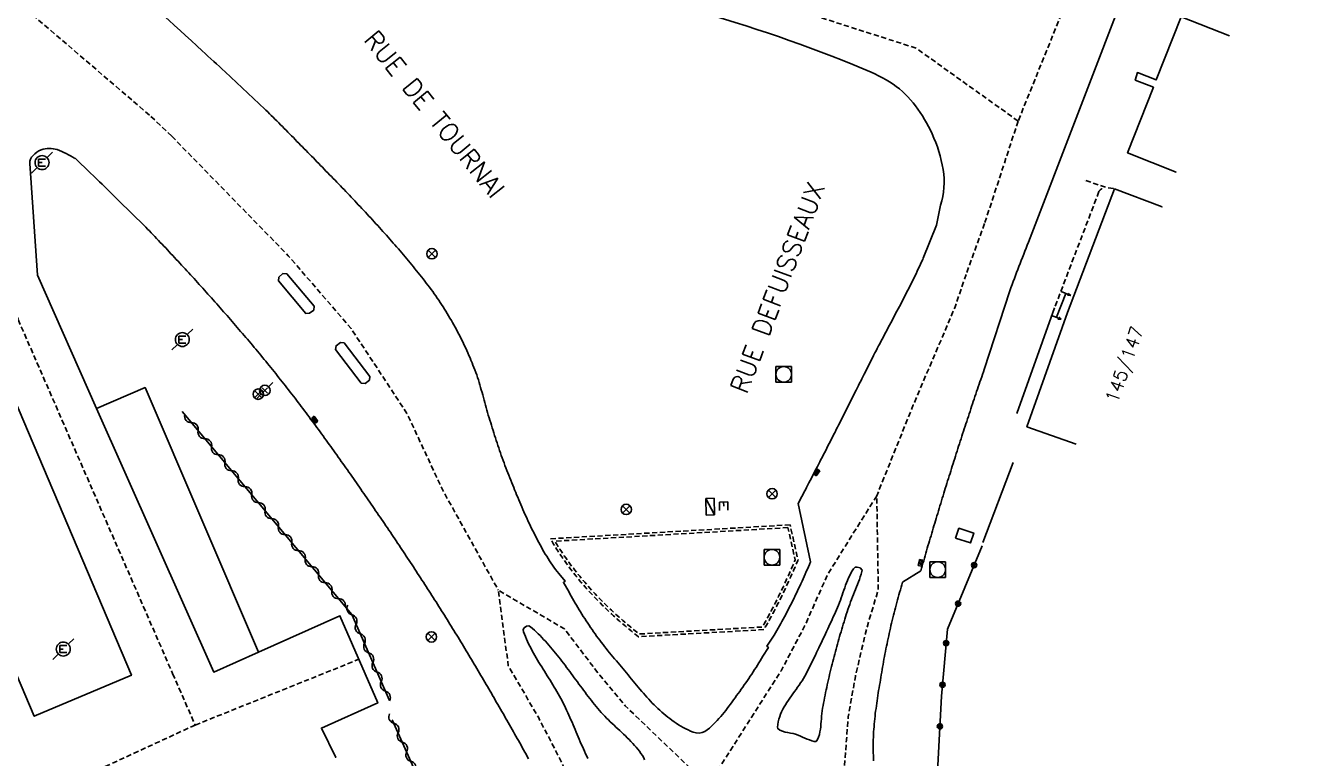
# Model space of a CAD drawing. Header units: millimetres. Extents: x 110000 to 111000, y 128000 to 129001.
# Drawn here: x 110256.8 to 110379.9, y 128233.5 to 128303.8 of the extents above; entities that cross this region are included whole.
import ezdxf
from ezdxf.enums import TextEntityAlignment as Align

# ---------------------------------------------------------------- set-up
doc = ezdxf.new("R2010")
doc.units = ezdxf.units.MM
doc.linetypes.add('DASHED', pattern=[0.75, 0.5, -0.25])
doc.layers.get('0').update_dxf_attribs({"linetype": 'CONTINUOUS'})
for name, color, linetype in [('W0001', 6, 'DASHED'), ('W0008', 7, 'CONTINUOUS'), ('W0017', 7, 'CONTINUOUS'), ('W0100', 7, 'CONTINUOUS'), ('W0105', 7, 'CONTINUOUS'), ('W0112', 1, 'DASHED'), ('W0310', 3, 'CONTINUOUS'), ('W0322', 7, 'CONTINUOUS'), ('W0400', 7, 'CONTINUOUS'), ('W0420', 7, 'CONTINUOUS'), ('W0430', 7, 'CONTINUOUS'), ('W0454', 7, 'CONTINUOUS'), ('W0469', 7, 'CONTINUOUS'), ('W0471', 7, 'CONTINUOUS'), ('W0989', 7, 'CONTINUOUS'), ('W0991', 7, 'CONTINUOUS'), ('W1102', 7, 'CONTINUOUS'), ('W1471', 7, 'CONTINUOUS')]:
    doc.layers.add(name, color=color, linetype=linetype)
doc.styles.get("Standard").update_dxf_attribs({"font": 'romans.shx', "width": 0.85})

# ---------------------------------------------------------------- blocks, each defined once
blk = doc.blocks.new('T471')
for p, q in [((-0.333334, 0.333334), (-0.333334, -0.333334)), ((-0.333334, 0.333334), (0.333334, 0.333334)), ((-0.333334, 0), (0, 0)), ((0.500001, 0.500001), (1.000002, 1.000002)), ((-0.500001, -0.500001), (-1.000002, -1.000002)), ((-0.333334, -0.333334), (0.333334, -0.333334))]:
    blk.add_line(p, q)
blk.add_ellipse((0, 0), major_axis=(0.471405, 0.471405), ratio=1, start_param=5.4977871438, end_param=11.780972451)
blk = doc.blocks.new('t105o')
for p, q in [((-0.5, 0), (0.5, 0)), ((0.5, 0), (0.2, 0.1)), ((0.5, 0), (0.2, -0.1))]:
    blk.add_line(p, q)
blk = doc.blocks.new('t322o')
at = {"color": 0, "linetype": 'Continuous'}
for radius in [0.25, 0.15]:
    blk.add_circle((0, 0), radius, dxfattribs=at)
blk = doc.blocks.new('t310o')
at = {"color": 0, "linetype": 'Continuous'}
for centre, start, end in [((-0.5, 0.38), 216.8699, 323.1304), ((0.5, -0.37), 36.8699, 143.1303)]:
    blk.add_arc(centre, 0.625, start, end, dxfattribs=at)
blk = doc.blocks.new('T400')
for p, q in [((-0.15, 0.3), (0.15, 0.3)), ((-0.15, -0.25), (-0.15, 0.3)), ((-0.15, 0.15), (0.15, 0.15)), ((-0.15, 0), (0.15, 0)), ((0.15, 0.3), (0.15, -0.25)), ((-0.15, -0.15), (0.15, -0.15)), ((-0.15, -0.25), (-0.15, -0.3)), ((-0.15, -0.3), (0.15, -0.3)), ((0.15, -0.3), (0.15, -0.25))]:
    blk.add_line(p, q)
blk = doc.blocks.new('T454')
for p, q in [((-0.25, 0.25), (0.25, -0.25)), ((-0.25, -0.25), (0.25, 0.25)), ((0.75, 0.75), (0.375, 0.375)), ((-0.375, -0.375), (-0.75, -0.75))]:
    blk.add_line(p, q)
blk.add_ellipse((0, 0), major_axis=(0.354, 0.354), ratio=1, start_param=5.497787143782138, end_param=11.78097245096172)
blk = doc.blocks.new('T420')
for p, q in [((0.75, 0.75), (-0.75, 0.75)), ((-0.75, 0.75), (-0.75, -0.75)), ((0.75, 0.75), (0.75, -0.75)), ((0.75, -0.75), (-0.75, -0.75))]:
    blk.add_line(p, q)
blk.add_ellipse((0, 0), major_axis=(-0.53, 0.53), ratio=1, start_param=3.926991, end_param=10.210176)
blk = doc.blocks.new('T430')
at = {"flags": 128}
for points in [[(-0.4, 2.1), (0.4, 2.1)], [(-0.4, 2.1), (-0.4, 1.3)], [(-0.4, 1.7), (0, 1.7)], [(-0.4, 1.3), (0.4, 1.3)], [(0.8, 0.8), (-0.8, 0.8)], [(-0.8, 0.8), (-0.8, 0)], [(0.8, 0.8), (-0.8, 0)], [(-0.8, 0), (0.8, 0)], [(0.8, 0), (0.8, 0.8)]]:
    blk.add_lwpolyline(points, dxfattribs=at)
blk = doc.blocks.new('T1471')
at = {"color": 0, "linetype": 'Continuous', "flags": 128}
blk.add_lwpolyline([(-0.75, -0.5), (-0.75, 0.5), (0.75, 0.5), (0.75, -0.5), (-0.75, -0.5)], dxfattribs=at)
blk = doc.blocks.new('T469')
at = {"color": 0, "linetype": 'Continuous', "flags": 128}
for points in [[(-0.35, 0.35), (0.35, -0.35)], [(-0.35, -0.35), (0.35, 0.35)]]:
    blk.add_lwpolyline(points, dxfattribs=at)
at = {"color": 0, "linetype": 'Continuous'}
blk.add_circle((0, 0), 0.5, dxfattribs=at)

msp = doc.modelspace()

# ---------------------------------------------------------------- linework, layer by layer
at = {"layer": 'W0001'}
for points in [[(110834.35, 129000), (110785.05, 128957.88), (110690.16, 128871.78), (110665.38, 128848.58), (110651.86, 128833.38), (110609.66, 128786.05), (110552.91, 128721.94), (110507.11, 128670.31), (110497.46, 128658.15), (110493.17, 128651.49), (110487.84, 128642.09), (110481.84, 128629.64), (110471.09, 128600.61), (110463.32, 128580.48), (110444.95, 128532.97), (110396.87, 128408.2), (110375, 128351.45), (110352, 128294.6), (110342.21, 128301.6), (110244.01, 128332.98), (110184.61, 128349.14), (110140.86, 128364.87), (110073.74, 128386.33), (110000, 128409.46)], [(110184.61, 128349.14), (110225.68, 128329.46), (110231.87, 128325.21), (110248.41, 128312.58), (110268.86, 128295.05), (110270.85, 128293.15)], [(110251.25, 128310.14), (110255.35, 128277.45), (110256.13, 128275.56), (110270.94, 128241.61), (110273.1, 128236.68), (110288.8, 128242.98)], [(110352, 128294.6), (110348.79, 128284.78), (110347.02, 128279.9)], [(110273.1, 128236.68), (110257.57, 128229.51), (110252, 128226.87)]]:
    msp.add_lwpolyline(points, dxfattribs=at)
at = {"layer": 'W0001', "flags": 128}
for points in [[(110270.85, 128293.15), (110282.03, 128281.69), (110288.05, 128274.7), (110293.4, 128266.57), (110296.87, 128259.13), (110302.16, 128249.61)], [(110347.02, 128279.9), (110345.93, 128276.7), (110341.95, 128267.38), (110338.45, 128258.67)], [(110323.19, 128232.32), (110329.28, 128241.89), (110331.5, 128246.09), (110333.72, 128251.09), (110338.45, 128258.67), (110338.59, 128249.66), (110337.47, 128245.93), (110336.4, 128241.36), (110335.72, 128237.47), (110335, 128228.39)], [(110313.83, 128221.67), (110307.9, 128233.76), (110306, 128237.42), (110303.12, 128242.37), (110302.16, 128249.61), (110308.51, 128245.89), (110311.89, 128241.45), (110314.32, 128238.53), (110321.32, 128231.82)]]:
    msp.add_lwpolyline(points, dxfattribs=at)
at = {"layer": 'W0008'}
for points in [[(110475.06, 128583.87), (110473.23, 128584.3, 0.1241), (110470.65, 128584.38, 0.0876), (110469.33, 128583.71, 0.1455), (110468.47, 128582.75), (110464.85, 128573.22), (110456.87, 128552.64), (110445.05, 128522.05), (110419.03, 128454.56), (110401.87, 128409.93), (110391.99, 128384.4), (110381.81, 128358.05), (110376.97, 128345.38), (110352.99, 128282.98, 0.005074), (110351.2, 128278.33, 0.005074)], [(110275.96, 128299.31, 0.002988), (110273.78, 128301.34, 0.0214), (110256.18, 128316.32, 0.0202), (110246.43, 128323.36), (110240.01, 128327.57, -0.2762), (110239.55, 128328.82, -0.2245), (110240.23, 128329.91, -0.2009), (110242.27, 128329.88), (110265.62, 128322.41), (110265.62, 128322.41)], [(110265.62, 128322.41), (110304.04, 128310.19, 0.0056), (110320.7, 128305.3, -0.0293), (110337.16, 128299.61, -0.0504), (110340.02, 128298.14, -0.0785), (110342.17, 128296.05, -0.0565), (110343.75, 128293.37, -0.0695), (110344.81, 128289.95, -0.1182), (110344.57, 128286.53)], [(110265.74, 128286.99, 0.003037), (110263.94, 128288.76, 0.003359), (110261.59, 128291.04)]]:
    msp.add_lwpolyline(points, format="xyb", dxfattribs=at)
at = {"layer": 'W0008', "flags": 128}
for points in [[(110275.96, 128299.31), (110279.78, 128295.75), (110279.87, 128295.66), (110280.05, 128295.49), (110280.22, 128295.31), (110280.4, 128295.14), (110280.58, 128294.96), (110280.75, 128294.78), (110280.93, 128294.61), (110281.11, 128294.43), (110281.28, 128294.25), (110281.46, 128294.08), (110281.63, 128293.9), (110281.81, 128293.72), (110281.98, 128293.54), (110282.16, 128293.36), (110282.33, 128293.19), (110282.51, 128293.01), (110282.68, 128292.83), (110282.86, 128292.65), (110283.03, 128292.48), (110283.21, 128292.3), (110283.38, 128292.12), (110283.55, 128291.94), (110283.73, 128291.77), (110283.9, 128291.59), (110284.08, 128291.41), (110284.25, 128291.23), (110284.43, 128291.06), (110284.6, 128290.88), (110284.77, 128290.7), (110284.95, 128290.52), (110285.12, 128290.35), (110285.3, 128290.17), (110285.47, 128289.99), (110285.64, 128289.81), (110285.82, 128289.63), (110285.99, 128289.46), (110286.16, 128289.28), (110286.34, 128289.1), (110286.51, 128288.92), (110286.68, 128288.74), (110286.86, 128288.56), (110287.03, 128288.38), (110287.2, 128288.21), (110287.37, 128288.03), (110287.54, 128287.85), (110287.72, 128287.67), (110287.89, 128287.49), (110288.06, 128287.31), (110288.23, 128287.13), (110288.4, 128286.95), (110288.57, 128286.77), (110288.74, 128286.58), (110288.91, 128286.4), (110289.08, 128286.22), (110289.25, 128286.04), (110289.42, 128285.86), (110289.59, 128285.68), (110289.76, 128285.49), (110289.93, 128285.31), (110290.1, 128285.13), (110290.26, 128284.94), (110290.43, 128284.76), (110290.6, 128284.58), (110290.77, 128284.39), (110290.93, 128284.21), (110291.1, 128284.02), (110291.26, 128283.84), (110291.43, 128283.65), (110291.59, 128283.46), (110291.76, 128283.28), (110291.92, 128283.09), (110292.09, 128282.9), (110292.25, 128282.72), (110292.41, 128282.53), (110292.58, 128282.34), (110292.74, 128282.15), (110292.9, 128281.96), (110293.06, 128281.77), (110293.22, 128281.58), (110293.38, 128281.39), (110293.54, 128281.2), (110293.7, 128281.01), (110293.86, 128280.82), (110294.02, 128280.63), (110294.17, 128280.43), (110294.33, 128280.24), (110294.49, 128280.04), (110294.64, 128279.85), (110294.8, 128279.66), (110294.95, 128279.46), (110295.11, 128279.26), (110295.26, 128279.06), (110295.42, 128278.86), (110295.57, 128278.66), (110295.72, 128278.45), (110295.87, 128278.25), (110296.02, 128278.04), (110296.16, 128277.83), (110296.3, 128277.63), (110296.45, 128277.42), (110296.59, 128277.21), (110296.73, 128277), (110296.86, 128276.78), (110297, 128276.57), (110297.13, 128276.36), (110297.27, 128276.14), (110297.4, 128275.92), (110297.53, 128275.71), (110297.66, 128275.49), (110297.78, 128275.27), (110297.91, 128275.05), (110298.03, 128274.83), (110298.15, 128274.61), (110298.26, 128274.39), (110298.38, 128274.16), (110298.49, 128273.94), (110298.61, 128273.72), (110298.72, 128273.49), (110298.83, 128273.27), (110298.93, 128273.04), (110299.04, 128272.81), (110299.14, 128272.59), (110299.25, 128272.36), (110299.35, 128272.13), (110299.45, 128271.9), (110299.54, 128271.67), (110299.64, 128271.43), (110299.73, 128271.2), (110299.82, 128270.97), (110299.92, 128270.73), (110300, 128270.5), (110300.09, 128270.26), (110300.17, 128270.02), (110300.25, 128269.78), (110300.32, 128269.54), (110300.39, 128269.3), (110300.46, 128269.06), (110300.53, 128268.82), (110300.6, 128268.58), (110300.67, 128268.33), (110300.73, 128268.09), (110300.8, 128267.85), (110300.86, 128267.6), (110300.93, 128267.36), (110301, 128267.12), (110301.06, 128266.88), (110301.13, 128266.64), (110301.2, 128266.39), (110301.28, 128266.15), (110301.35, 128265.91), (110301.43, 128265.67), (110301.51, 128265.43), (110301.58, 128265.19), (110301.66, 128264.94), (110301.74, 128264.7), (110301.81, 128264.46), (110301.89, 128264.22), (110301.97, 128263.98), (110302.05, 128263.73), (110302.13, 128263.49), (110302.21, 128263.25), (110302.29, 128263.01), (110302.37, 128262.77), (110302.45, 128262.53), (110302.54, 128262.29), (110302.62, 128262.05), (110302.71, 128261.81), (110302.8, 128261.57), (110302.89, 128261.34), (110302.98, 128261.1), (110303.07, 128260.86), (110303.17, 128260.63), (110303.26, 128260.39), (110303.35, 128260.16), (110303.45, 128259.92), (110303.54, 128259.69), (110303.64, 128259.46), (110303.73, 128259.22), (110303.83, 128258.99), (110303.92, 128258.75), (110304.02, 128258.52), (110304.12, 128258.29), (110304.22, 128258.06), (110304.32, 128257.82), (110304.42, 128257.59), (110304.52, 128257.36), (110304.62, 128257.13), (110304.72, 128256.9), (110304.83, 128256.67), (110304.93, 128256.44), (110305.04, 128256.21), (110305.14, 128255.98), (110305.25, 128255.75), (110305.36, 128255.53), (110305.47, 128255.3), (110305.59, 128255.07), (110305.7, 128254.85), (110305.81, 128254.62), (110305.93, 128254.4), (110306.05, 128254.17), (110306.17, 128253.95), (110306.29, 128253.73), (110306.41, 128253.51), (110306.54, 128253.29), (110306.67, 128253.07), (110306.8, 128252.86), (110306.93, 128252.64), (110307.07, 128252.43), (110307.21, 128252.22), (110307.36, 128252.02), (110307.5, 128251.81), (110307.65, 128251.61), (110307.8, 128251.4), (110307.96, 128251.2), (110308.56, 128250.46), (110308.41, 128250.35), (110308.91, 128249.49), (110309.03, 128249.27), (110309.15, 128249.04), (110309.27, 128248.82), (110309.4, 128248.6), (110309.52, 128248.38), (110309.65, 128248.17), (110309.78, 128247.95), (110309.91, 128247.73), (110310.04, 128247.52), (110310.18, 128247.3), (110310.31, 128247.09), (110310.45, 128246.88), (110310.59, 128246.67), (110310.73, 128246.46), (110310.87, 128246.25), (110311.01, 128246.04), (110311.15, 128245.83), (110311.3, 128245.62), (110311.44, 128245.42), (110311.59, 128245.21), (110311.74, 128245.01), (110311.89, 128244.81), (110312.04, 128244.61), (110312.2, 128244.41), (110312.35, 128244.21), (110312.51, 128244.01), (110312.67, 128243.81), (110312.83, 128243.61), (110312.99, 128243.42), (110313.15, 128243.22), (110313.31, 128243.03), (110313.48, 128242.84), (110313.64, 128242.65), (110313.81, 128242.45), (110313.97, 128242.26), (110314.13, 128242.06), (110314.29, 128241.87), (110314.45, 128241.67), (110314.61, 128241.48), (110314.77, 128241.28), (110314.93, 128241.08), (110315.1, 128240.89), (110315.26, 128240.69), (110315.42, 128240.5), (110315.58, 128240.3), (110315.74, 128240.11), (110315.91, 128239.91), (110316.07, 128239.72), (110316.24, 128239.53), (110316.41, 128239.35), (110316.58, 128239.16), (110316.75, 128238.98), (110316.92, 128238.79), (110317.1, 128238.61), (110317.28, 128238.44), (110317.46, 128238.26), (110317.64, 128238.09), (110317.83, 128237.92), (110318.02, 128237.76), (110318.21, 128237.6), (110318.41, 128237.44), (110318.61, 128237.29), (110318.81, 128237.14), (110319.02, 128236.99), (110319.23, 128236.85), (110319.45, 128236.71), (110319.67, 128236.58), (110319.9, 128236.45), (110320.13, 128236.33), (110320.36, 128236.22), (110320.6, 128236.1), (110320.84, 128236), (110321.13, 128235.92), (110321.42, 128235.91), (110321.71, 128235.97), (110321.96, 128236.07), (110322.19, 128236.21), (110322.4, 128236.38), (110322.6, 128236.57), (110322.79, 128236.76), (110322.97, 128236.93), (110323.15, 128237.12), (110323.32, 128237.3), (110323.49, 128237.49), (110323.65, 128237.69), (110323.81, 128237.88), (110323.97, 128238.08), (110324.12, 128238.28), (110324.27, 128238.48), (110324.42, 128238.68), (110324.57, 128238.89), (110324.72, 128239.09), (110324.87, 128239.3), (110325.01, 128239.5), (110325.16, 128239.71), (110325.31, 128239.91), (110325.46, 128240.12), (110325.6, 128240.32), (110325.75, 128240.53), (110325.89, 128240.74), (110326.04, 128240.95), (110326.18, 128241.15), (110326.32, 128241.36), (110326.46, 128241.57), (110326.6, 128241.79), (110326.74, 128242), (110326.88, 128242.21), (110327.01, 128242.42), (110327.15, 128242.64), (110327.28, 128242.85), (110327.41, 128243.07), (110327.54, 128243.28), (110328.06, 128244.12), (110327.92, 128244.23), (110328.48, 128245.1), (110328.61, 128245.31), (110328.73, 128245.53), (110328.86, 128245.74), (110328.99, 128245.96), (110329.11, 128246.18), (110329.24, 128246.4), (110329.36, 128246.61), (110329.48, 128246.83), (110329.6, 128247.06), (110329.72, 128247.28), (110329.83, 128247.5), (110329.95, 128247.72), (110330.06, 128247.95), (110330.18, 128248.18), (110330.29, 128248.4), (110330.4, 128248.63), (110330.52, 128248.86), (110330.63, 128249.09), (110330.74, 128249.31), (110330.85, 128249.54), (110330.96, 128249.77), (110331.07, 128250), (110331.17, 128250.23), (110331.28, 128250.46), (110331.38, 128250.69), (110331.49, 128250.93), (110331.59, 128251.16), (110331.69, 128251.39), (110331.8, 128251.62), (110331.9, 128251.86), (110332, 128252.09), (110332.1, 128252.32), (110330.92, 128257.93), (110331.04, 128258.15), (110331.15, 128258.37), (110331.27, 128258.59), (110331.38, 128258.81), (110331.5, 128259.03), (110331.61, 128259.25), (110331.72, 128259.47), (110331.84, 128259.7), (110331.95, 128259.92), (110332.07, 128260.14), (110332.18, 128260.36), (110332.3, 128260.58), (110332.41, 128260.8), (110332.52, 128261.02), (110332.64, 128261.24), (110332.75, 128261.46), (110332.87, 128261.68), (110332.98, 128261.91), (110333.09, 128262.13), (110333.21, 128262.35), (110333.32, 128262.57), (110333.43, 128262.79), (110333.55, 128263.01), (110333.66, 128263.23), (110333.77, 128263.46), (110333.89, 128263.68), (110334, 128263.9), (110334.11, 128264.12), (110334.23, 128264.34), (110334.34, 128264.56), (110334.45, 128264.78), (110334.56, 128265.01), (110334.68, 128265.23), (110334.79, 128265.45), (110334.9, 128265.67), (110335.01, 128265.89), (110335.13, 128266.12), (110335.24, 128266.34), (110335.35, 128266.56), (110335.46, 128266.78), (110335.57, 128267), (110335.69, 128267.23), (110335.8, 128267.45), (110335.91, 128267.67), (110336.02, 128267.89), (110336.13, 128268.11), (110336.24, 128268.34), (110336.36, 128268.56), (110336.47, 128268.78), (110336.58, 128269), (110336.69, 128269.23), (110336.8, 128269.45), (110336.91, 128269.67), (110337.02, 128269.89), (110337.13, 128270.12), (110337.25, 128270.34), (110337.36, 128270.56), (110337.47, 128270.79), (110337.58, 128271.01), (110337.69, 128271.23), (110337.8, 128271.46), (110337.92, 128271.68), (110338.03, 128271.91), (110338.15, 128272.13), (110338.26, 128272.36), (110338.38, 128272.58), (110338.49, 128272.8), (110338.61, 128273.03), (110338.73, 128273.25), (110338.84, 128273.47), (110338.96, 128273.7), (110339.08, 128273.92), (110339.2, 128274.14), (110339.32, 128274.37), (110339.44, 128274.59), (110339.55, 128274.81), (110339.67, 128275.03), (110339.79, 128275.26), (110339.91, 128275.48), (110340.03, 128275.7), (110340.15, 128275.92), (110340.26, 128276.15), (110340.38, 128276.37), (110340.5, 128276.59), (110340.62, 128276.82), (110340.74, 128277.04), (110340.85, 128277.26), (110340.97, 128277.49), (110341.08, 128277.71), (110341.2, 128277.93), (110341.31, 128278.16), (110341.43, 128278.38), (110341.54, 128278.61), (110341.66, 128278.83), (110341.77, 128279.06), (110341.88, 128279.28), (110341.99, 128279.51), (110342.1, 128279.74), (110342.21, 128279.96), (110342.32, 128280.19), (110342.43, 128280.42), (110342.53, 128280.65), (110342.64, 128280.88), (110342.74, 128281.11), (110342.85, 128281.34), (110342.9, 128281.46), (110344.16, 128284.62), (110344.57, 128286.53)], [(110305.06, 128233.44), (110304.94, 128233.65), (110304.82, 128233.87), (110304.7, 128234.09), (110304.58, 128234.31), (110304.46, 128234.52), (110304.34, 128234.74), (110304.22, 128234.96), (110304.1, 128235.18), (110303.97, 128235.39), (110303.85, 128235.61), (110303.73, 128235.83), (110303.61, 128236.04), (110303.48, 128236.26), (110303.36, 128236.48), (110303.24, 128236.69), (110303.11, 128236.91), (110302.99, 128237.13), (110302.86, 128237.34), (110302.74, 128237.56), (110302.62, 128237.77), (110302.49, 128237.99), (110302.37, 128238.21), (110302.24, 128238.42), (110302.12, 128238.64), (110301.99, 128238.85), (110301.87, 128239.07), (110301.75, 128239.28), (110301.62, 128239.5), (110301.5, 128239.72), (110301.37, 128239.93), (110301.25, 128240.15), (110301.12, 128240.36), (110301, 128240.58), (110300.87, 128240.8), (110300.74, 128241.01), (110300.62, 128241.23), (110300.49, 128241.44), (110300.36, 128241.66), (110300.24, 128241.88), (110300.11, 128242.09), (110299.98, 128242.31), (110299.86, 128242.52), (110299.73, 128242.74), (110299.6, 128242.95), (110299.47, 128243.16), (110299.34, 128243.38), (110299.21, 128243.59), (110299.09, 128243.81), (110298.96, 128244.02), (110298.83, 128244.23), (110298.7, 128244.45), (110298.57, 128244.66), (110298.44, 128244.87), (110298.31, 128245.09), (110298.18, 128245.3), (110298.04, 128245.51), (110297.91, 128245.73), (110297.78, 128245.94), (110297.65, 128246.15), (110297.52, 128246.36), (110297.39, 128246.58), (110297.26, 128246.79), (110297.12, 128247), (110296.99, 128247.21), (110296.86, 128247.42), (110296.72, 128247.64), (110296.59, 128247.85), (110296.46, 128248.06), (110296.32, 128248.27), (110296.19, 128248.48), (110296.06, 128248.69), (110295.92, 128248.9), (110295.79, 128249.11), (110295.65, 128249.32), (110295.52, 128249.53), (110295.38, 128249.74), (110295.25, 128249.95), (110295.11, 128250.16), (110294.98, 128250.37), (110294.84, 128250.58), (110294.71, 128250.79), (110294.57, 128251), (110294.43, 128251.21), (110294.3, 128251.42), (110294.16, 128251.63), (110294.02, 128251.84), (110293.89, 128252.05), (110293.75, 128252.26), (110293.61, 128252.47), (110293.47, 128252.67), (110293.34, 128252.88), (110293.2, 128253.09), (110293.06, 128253.3), (110292.92, 128253.51), (110292.78, 128253.72), (110292.65, 128253.92), (110292.51, 128254.13), (110292.37, 128254.34), (110292.23, 128254.55), (110292.09, 128254.75), (110291.95, 128254.96), (110291.81, 128255.17), (110291.67, 128255.38), (110291.53, 128255.58), (110291.39, 128255.79), (110291.25, 128256), (110291.11, 128256.2), (110290.97, 128256.41), (110290.83, 128256.62), (110290.69, 128256.82), (110290.54, 128257.03), (110290.4, 128257.23), (110290.26, 128257.44), (110290.12, 128257.65), (110289.98, 128257.85), (110289.84, 128258.06), (110289.69, 128258.27), (110289.55, 128258.47), (110289.41, 128258.68), (110289.27, 128258.88), (110289.12, 128259.09), (110288.98, 128259.3), (110288.84, 128259.5), (110288.7, 128259.71), (110288.55, 128259.91), (110288.41, 128260.12), (110288.27, 128260.32), (110288.12, 128260.53), (110287.98, 128260.73), (110287.83, 128260.94), (110287.69, 128261.14), (110287.55, 128261.35), (110287.4, 128261.55), (110287.26, 128261.76), (110287.11, 128261.96), (110286.97, 128262.17), (110286.82, 128262.37), (110286.68, 128262.58), (110286.53, 128262.78), (110286.39, 128262.98), (110286.24, 128263.19), (110286.09, 128263.39), (110285.95, 128263.59), (110285.8, 128263.8), (110285.65, 128264), (110285.51, 128264.2), (110285.36, 128264.4), (110285.21, 128264.61), (110285.07, 128264.81), (110284.92, 128265.01), (110284.77, 128265.21), (110284.62, 128265.42), (110284.47, 128265.62), (110284.32, 128265.82), (110284.17, 128266.02), (110284.03, 128266.22), (110283.88, 128266.42), (110283.73, 128266.62), (110283.58, 128266.82), (110283.42, 128267.02), (110283.27, 128267.22), (110283.12, 128267.42), (110282.97, 128267.62), (110282.82, 128267.82), (110282.67, 128268.02), (110282.51, 128268.22), (110282.36, 128268.42), (110282.21, 128268.61), (110282.06, 128268.81), (110281.9, 128269.01), (110281.75, 128269.21), (110281.59, 128269.4), (110281.44, 128269.6), (110281.28, 128269.8), (110281.13, 128269.99), (110280.97, 128270.19), (110280.82, 128270.39), (110280.66, 128270.58), (110280.5, 128270.78), (110280.34, 128270.97), (110280.19, 128271.17), (110280.03, 128271.36), (110279.87, 128271.56), (110279.71, 128271.75), (110279.55, 128271.94), (110279.39, 128272.14), (110279.23, 128272.33), (110279.07, 128272.52), (110278.91, 128272.71), (110278.75, 128272.9), (110278.59, 128273.1), (110278.43, 128273.29), (110278.26, 128273.48), (110278.1, 128273.67), (110277.94, 128273.86), (110277.78, 128274.05), (110277.62, 128274.24), (110277.45, 128274.43), (110277.29, 128274.62), (110277.13, 128274.81), (110276.96, 128275), (110276.8, 128275.19), (110276.64, 128275.38), (110276.47, 128275.57), (110276.31, 128275.76), (110276.15, 128275.95), (110275.98, 128276.14), (110275.82, 128276.32), (110275.65, 128276.51), (110275.49, 128276.7), (110275.32, 128276.89), (110275.16, 128277.08), (110274.99, 128277.26), (110274.82, 128277.45), (110274.66, 128277.64), (110274.49, 128277.82), (110274.32, 128278.01), (110274.16, 128278.2), (110273.99, 128278.38), (110273.82, 128278.57), (110273.66, 128278.75), (110273.49, 128278.94), (110273.32, 128279.13), (110273.15, 128279.31), (110272.99, 128279.5), (110272.82, 128279.68), (110272.65, 128279.87), (110272.48, 128280.05), (110272.31, 128280.23), (110272.14, 128280.42), (110271.97, 128280.6), (110271.8, 128280.79), (110271.63, 128280.97), (110271.46, 128281.15), (110271.29, 128281.34), (110271.12, 128281.52), (110270.95, 128281.7), (110270.78, 128281.88), (110270.61, 128282.07), (110270.44, 128282.25), (110270.27, 128282.43), (110270.09, 128282.61), (110269.92, 128282.79), (110269.75, 128282.97), (110269.58, 128283.16), (110269.4, 128283.34), (110269.23, 128283.52), (110269.06, 128283.7), (110268.89, 128283.88), (110268.71, 128284.06), (110268.54, 128284.24), (110268.37, 128284.42), (110268.28, 128284.51), (110265.74, 128286.99)], [(110281.13, 128279.64), (110281.51, 128279.97), (110281.89, 128279.94), (110284.5, 128276.85), (110284.47, 128276.48), (110284.07, 128276.17), (110283.7, 128276.16), (110281.08, 128279.29), (110281.13, 128279.64)], [(110351.2, 128278.33), (110348.75, 128270.78), (110348.67, 128270.54), (110348.59, 128270.31), (110348.51, 128270.07), (110348.42, 128269.83), (110348.34, 128269.6), (110348.26, 128269.36), (110348.18, 128269.12), (110348.1, 128268.89), (110348.02, 128268.65), (110347.94, 128268.41), (110347.86, 128268.18), (110347.78, 128267.94), (110347.7, 128267.7), (110347.62, 128267.47), (110347.54, 128267.23), (110347.47, 128266.99), (110347.39, 128266.75), (110347.31, 128266.52), (110347.23, 128266.28), (110347.15, 128266.04), (110347.07, 128265.8), (110347, 128265.57), (110346.92, 128265.33), (110346.84, 128265.09), (110346.76, 128264.85), (110346.68, 128264.62), (110346.61, 128264.38), (110346.53, 128264.14), (110346.45, 128263.9), (110346.38, 128263.66), (110346.3, 128263.43), (110346.22, 128263.19), (110346.15, 128262.95), (110346.07, 128262.71), (110346, 128262.47), (110345.92, 128262.24), (110345.84, 128262), (110345.77, 128261.76), (110345.69, 128261.52), (110345.62, 128261.28), (110345.54, 128261.04), (110345.47, 128260.81), (110345.39, 128260.57), (110345.32, 128260.33), (110345.24, 128260.09), (110345.17, 128259.85), (110345.1, 128259.61), (110345.02, 128259.37), (110344.95, 128259.13), (110344.87, 128258.9), (110344.8, 128258.66), (110344.73, 128258.42), (110344.65, 128258.18), (110344.58, 128257.94), (110344.51, 128257.7), (110344.44, 128257.46), (110344.36, 128257.22), (110344.29, 128256.98), (110344.22, 128256.74), (110344.15, 128256.5), (110344.07, 128256.26), (110344, 128256.03), (110343.93, 128255.79), (110343.86, 128255.55), (110343.79, 128255.31), (110343.72, 128255.07), (110343.65, 128254.83), (110343.58, 128254.59), (110343.51, 128254.35), (110343.44, 128254.11), (110343.36, 128253.87), (110343.29, 128253.63), (110343.22, 128253.39), (110343.15, 128253.15), (110343.09, 128252.91), (110343.02, 128252.67), (110342.95, 128252.43), (110342.88, 128252.19), (110342.81, 128251.95), (110342.74, 128251.71), (110342.67, 128251.47), (110340.92, 128250.37), (110340.85, 128250.13), (110340.78, 128249.89), (110340.71, 128249.64), (110340.64, 128249.4), (110340.57, 128249.16), (110340.5, 128248.91), (110340.43, 128248.67), (110340.37, 128248.42), (110340.3, 128248.18), (110340.24, 128247.93), (110340.17, 128247.69), (110340.11, 128247.44), (110340.05, 128247.2), (110339.99, 128246.95), (110339.93, 128246.71), (110339.87, 128246.46), (110339.81, 128246.21), (110339.75, 128245.97), (110339.7, 128245.72), (110339.64, 128245.47), (110339.59, 128245.22), (110339.54, 128244.98), (110339.48, 128244.73), (110339.43, 128244.48), (110339.38, 128244.23), (110339.33, 128243.98), (110339.28, 128243.74), (110339.23, 128243.49), (110339.18, 128243.24), (110339.14, 128242.99), (110339.09, 128242.74), (110339.05, 128242.49), (110339, 128242.24), (110338.96, 128241.99), (110338.92, 128241.74), (110338.88, 128241.49), (110338.84, 128241.24), (110338.8, 128241), (110338.76, 128240.75), (110338.71, 128240.5), (110338.67, 128240.25), (110338.63, 128240), (110338.59, 128239.76), (110338.56, 128239.51), (110338.52, 128239.26), (110338.48, 128239.01), (110338.44, 128238.76), (110338.41, 128238.51), (110338.38, 128238.26), (110338.34, 128238.02), (110338.31, 128237.77), (110338.28, 128237.52), (110338.26, 128237.27), (110338.23, 128237.02), (110338.21, 128236.77), (110338.19, 128236.52), (110338.17, 128236.27), (110338.15, 128236.02), (110338.13, 128235.77), (110338.12, 128235.52), (110338.11, 128235.26), (110338.11, 128235.01), (110338.1, 128234.76), (110338.1, 128234.51), (110338.1, 128234.26), (110338.11, 128234), (110338.12, 128233.75), (110338.13, 128233.5), (110338.14, 128233.25)], [(110286.55, 128272.69), (110286.61, 128273.05), (110287.02, 128273.36), (110287.37, 128273.33), (110289.86, 128270.11), (110289.8, 128269.76), (110289.39, 128269.44), (110289.02, 128269.47), (110286.55, 128272.69)], [(110336.87, 128251.74), (110336.56, 128251.83), (110336.39, 128251.83), (110336.23, 128251.67), (110336.1, 128251.46), (110335.97, 128251.24), (110335.85, 128251.01), (110335.75, 128250.79), (110335.65, 128250.55), (110335.55, 128250.32), (110335.46, 128250.09), (110335.38, 128249.85), (110335.3, 128249.61), (110335.21, 128249.37), (110335.13, 128249.13), (110335.05, 128248.89), (110334.97, 128248.66), (110334.88, 128248.42), (110334.79, 128248.19), (110334.69, 128247.96), (110334.58, 128247.73), (110334.48, 128247.5), (110334.38, 128247.27), (110334.27, 128247.04), (110334.17, 128246.81), (110334.07, 128246.58), (110333.96, 128246.35), (110333.86, 128246.12), (110333.75, 128245.89), (110333.64, 128245.66), (110333.54, 128245.44), (110333.43, 128245.21), (110333.32, 128244.98), (110333.22, 128244.75), (110333.11, 128244.53), (110333, 128244.3), (110332.89, 128244.07), (110332.78, 128243.84), (110332.67, 128243.62), (110332.56, 128243.39), (110332.45, 128243.17), (110332.34, 128242.94), (110332.23, 128242.71), (110332.12, 128242.49), (110332.01, 128242.26), (110331.9, 128242.04), (110331.78, 128241.81), (110331.67, 128241.59), (110331.55, 128241.36), (110331.43, 128241.14), (110331.29, 128240.93), (110331.15, 128240.72), (110331.01, 128240.51), (110330.86, 128240.3), (110330.71, 128240.09), (110330.56, 128239.88), (110330.41, 128239.68), (110330.26, 128239.47), (110330.11, 128239.26), (110329.97, 128239.05), (110329.83, 128238.84), (110329.69, 128238.63), (110329.56, 128238.41), (110329.44, 128238.19), (110329.33, 128237.96), (110329.23, 128237.72), (110329.14, 128237.49), (110329.06, 128237.24), (110329, 128236.99), (110328.95, 128236.73), (110328.92, 128236.46), (110328.95, 128236.34), (110329.17, 128236.18), (110329.41, 128236.08), (110329.66, 128236.01), (110329.91, 128235.96), (110330.17, 128235.91), (110330.42, 128235.86), (110330.67, 128235.79), (110330.9, 128235.71), (110331.12, 128235.62), (110331.33, 128235.53), (110331.55, 128235.43), (110331.77, 128235.33), (110331.99, 128235.25), (110332.21, 128235.17), (110332.45, 128235.11), (110332.63, 128235.11), (110332.78, 128235.29), (110332.87, 128235.53), (110332.95, 128235.78), (110333, 128236.02), (110333.05, 128236.27), (110333.08, 128236.52), (110333.1, 128236.78), (110333.12, 128237.03), (110333.14, 128237.28), (110333.16, 128237.53), (110333.18, 128237.79), (110333.21, 128238.04), (110333.25, 128238.29), (110333.3, 128238.54), (110333.35, 128238.79), (110333.39, 128239.04), (110333.44, 128239.29), (110333.49, 128239.54), (110333.54, 128239.79), (110333.6, 128240.04), (110333.65, 128240.29), (110333.7, 128240.54), (110333.76, 128240.79), (110333.81, 128241.04), (110333.87, 128241.29), (110333.93, 128241.54), (110333.98, 128241.78), (110334.04, 128242.03), (110334.11, 128242.28), (110334.17, 128242.52), (110334.23, 128242.76), (110334.29, 128243), (110334.35, 128243.24), (110334.42, 128243.48), (110334.48, 128243.72), (110334.55, 128243.96), (110334.61, 128244.2), (110334.68, 128244.44), (110334.75, 128244.68), (110334.81, 128244.92), (110334.88, 128245.16), (110334.95, 128245.39), (110335.02, 128245.63), (110335.09, 128245.87), (110335.16, 128246.11), (110335.24, 128246.35), (110335.31, 128246.58), (110335.38, 128246.82), (110335.46, 128247.06), (110335.53, 128247.29), (110335.61, 128247.53), (110335.69, 128247.77), (110335.76, 128248), (110335.85, 128248.25), (110335.94, 128248.49), (110336.03, 128248.73), (110336.12, 128248.97), (110336.22, 128249.21), (110336.31, 128249.45), (110336.41, 128249.69), (110336.51, 128249.93), (110336.6, 128250.17), (110336.7, 128250.41), (110336.79, 128250.65), (110336.87, 128250.89), (110336.95, 128251.14), (110337.03, 128251.39), (110337.05, 128251.52), (110336.87, 128251.74)], [(110316.18, 128233.35), (110316.11, 128233.53), (110315.98, 128233.75), (110315.84, 128233.95), (110315.69, 128234.16), (110315.53, 128234.35), (110315.38, 128234.55), (110315.21, 128234.73), (110315.05, 128234.92), (110314.88, 128235.1), (110314.7, 128235.28), (110314.53, 128235.45), (110314.35, 128235.63), (110314.17, 128235.8), (110313.99, 128235.97), (110313.81, 128236.14), (110313.63, 128236.31), (110313.44, 128236.48), (110313.26, 128236.65), (110313.08, 128236.82), (110312.9, 128236.99), (110312.72, 128237.17), (110312.55, 128237.34), (110312.38, 128237.52), (110312.21, 128237.7), (110312.04, 128237.89), (110311.88, 128238.07), (110311.72, 128238.26), (110311.56, 128238.45), (110311.4, 128238.64), (110311.24, 128238.84), (110311.09, 128239.03), (110310.94, 128239.23), (110310.78, 128239.42), (110310.63, 128239.62), (110310.48, 128239.82), (110310.34, 128240.02), (110310.19, 128240.21), (110310.04, 128240.41), (110309.89, 128240.61), (110309.74, 128240.81), (110309.6, 128241.01), (110309.45, 128241.21), (110309.3, 128241.41), (110309.16, 128241.61), (110309.01, 128241.81), (110308.86, 128242.01), (110308.71, 128242.21), (110308.56, 128242.41), (110308.41, 128242.61), (110308.26, 128242.8), (110308.11, 128243), (110307.96, 128243.2), (110307.81, 128243.39), (110307.65, 128243.58), (110307.49, 128243.77), (110307.33, 128243.96), (110307.17, 128244.15), (110307.01, 128244.34), (110306.84, 128244.53), (110306.68, 128244.71), (110306.51, 128244.89), (110306.34, 128245.07), (110306.16, 128245.25), (110305.99, 128245.42), (110305.81, 128245.6), (110305.62, 128245.77), (110305.44, 128245.93), (110305.25, 128246.1), (110305.1, 128246.19), (110304.88, 128246.16), (110304.65, 128245.99), (110304.53, 128245.83), (110304.57, 128245.63), (110304.66, 128245.39), (110304.76, 128245.16), (110304.86, 128244.92), (110304.96, 128244.69), (110305.07, 128244.46), (110305.19, 128244.24), (110305.3, 128244.01), (110305.42, 128243.79), (110305.54, 128243.57), (110305.67, 128243.35), (110305.8, 128243.13), (110305.93, 128242.91), (110306.06, 128242.69), (110306.19, 128242.48), (110306.32, 128242.26), (110306.46, 128242.04), (110306.59, 128241.83), (110306.72, 128241.62), (110306.86, 128241.4), (110306.99, 128241.19), (110307.13, 128240.97), (110307.26, 128240.76), (110307.39, 128240.54), (110307.53, 128240.32), (110307.66, 128240.11), (110307.78, 128239.89), (110307.91, 128239.67), (110308.03, 128239.45), (110308.15, 128239.22), (110308.27, 128239), (110308.38, 128238.77), (110308.5, 128238.55), (110308.61, 128238.32), (110308.71, 128238.09), (110308.82, 128237.86), (110308.92, 128237.63), (110309.03, 128237.4), (110309.13, 128237.17), (110309.23, 128236.94), (110309.33, 128236.71), (110309.43, 128236.48), (110309.53, 128236.25), (110309.63, 128236.01), (110309.73, 128235.78), (110309.83, 128235.55), (110309.92, 128235.31), (110310.02, 128235.08), (110310.12, 128234.85), (110310.22, 128234.62), (110310.33, 128234.39), (110310.43, 128234.16), (110310.53, 128233.93), (110310.64, 128233.7), (110310.75, 128233.47)]]:
    msp.add_lwpolyline(points, dxfattribs=at)
msp.add_lwpolyline([(110261.56, 128291, 0.017), (110260.73, 128291.49, 0.0528), (110259.86, 128291.86, 0.0697), (110259.1, 128291.97, 0.0936), (110258.33, 128291.83, 0.1109), (110257.55, 128291.31, 0.2078), (110257.23, 128290.54), (110257.97, 128279.83), (110263.65, 128267.05), (110268.3, 128269.04), (110279.17, 128243.68), (110286.98, 128247.16), (110290.61, 128238.8), (110285.2, 128236.38), (110286.57, 128233.57), (110286.57, 128233.57)], format="xyb", dxfattribs=at)
at = {"layer": 'W0008'}
for points in [[(110244.96, 128267.39, 0), (110254.3, 128271.29, 0), (110266.99, 128241.46, 0), (110257.67, 128237.52, 0), (110244.96, 128267.39, 0), (110244.96, 128267.39, 0)], [(110263.65, 128267.05, 0), (110274.88, 128241.76, 0), (110279.17, 128243.68, 0), (110279.17, 128243.68, 0)]]:
    msp.add_polyline3d(points, dxfattribs=at)
at = {"layer": 'W0017', "flags": 128}
msp.add_lwpolyline([(110351.89, 128266.57), (110355.5, 128276.7)], dxfattribs=at)
at = {"layer": 'W0100', "flags": 128}
for points in [[(110355.67, 128275.78), (110356.58, 128278.06)], [(110356.74, 128276.23), (110352.85, 128265.29), (110357.56, 128263.62)], [(110351.53, 128261.87), (110348.61, 128254.18)]]:
    msp.add_lwpolyline(points, dxfattribs=at)
at = {"layer": 'W0112'}
msp.add_lwpolyline([(110360.05, 128288.12, 0.1651), (110359.75, 128287.84), (110355.5, 128276.7, 0.2711)], format="xyb", dxfattribs=at)
msp.add_lwpolyline([(110361.13, 128288.13), (110360.38, 128288.25), (110358.34, 128288.94), (110358.34, 128288.94)], dxfattribs=at)
at = {"layer": 'W0112', "flags": 128}
msp.add_lwpolyline([(110330.13, 128255.88), (110307.16, 128254.54), (110307.46, 128254.03), (110307.59, 128253.82), (110307.72, 128253.61), (110307.86, 128253.4), (110308, 128253.19), (110308.14, 128252.98), (110308.28, 128252.77), (110308.42, 128252.57), (110308.56, 128252.36), (110308.71, 128252.16), (110308.85, 128251.96), (110309, 128251.76), (110309.15, 128251.56), (110309.31, 128251.36), (110309.46, 128251.16), (110309.62, 128250.97), (110309.77, 128250.77), (110309.93, 128250.58), (110310.09, 128250.39), (110310.25, 128250.2), (110310.42, 128250.01), (110310.58, 128249.82), (110310.75, 128249.64), (110310.92, 128249.45), (110311.09, 128249.27), (110311.26, 128249.09), (110311.43, 128248.91), (110311.6, 128248.73), (110311.77, 128248.55), (110311.95, 128248.37), (110312.12, 128248.19), (110312.3, 128248.02), (110312.48, 128247.85), (110312.65, 128247.67), (110312.83, 128247.5), (110313.02, 128247.33), (110313.2, 128247.16), (110313.38, 128247), (110313.57, 128246.83), (110313.75, 128246.66), (110313.94, 128246.5), (110314.13, 128246.34), (110314.32, 128246.18), (110314.51, 128246.02), (110314.7, 128245.86), (110314.89, 128245.7), (110315.08, 128245.54), (110315.28, 128245.39), (110315.6, 128245.15), (110327.62, 128245.83), (110327.75, 128246.05), (110327.87, 128246.27), (110328, 128246.49), (110328.12, 128246.71), (110328.24, 128246.93), (110328.36, 128247.15), (110328.48, 128247.37), (110328.6, 128247.59), (110328.71, 128247.81), (110328.83, 128248.04), (110328.94, 128248.26), (110329.05, 128248.48), (110329.16, 128248.7), (110329.27, 128248.92), (110329.38, 128249.14), (110329.48, 128249.36), (110329.59, 128249.58), (110329.69, 128249.8), (110329.8, 128250.02), (110329.9, 128250.25), (110330.01, 128250.47), (110330.11, 128250.69), (110330.21, 128250.92), (110330.31, 128251.14), (110330.41, 128251.36), (110330.51, 128251.59), (110330.61, 128251.81), (110330.71, 128252.04), (110330.8, 128252.26), (110330.9, 128252.49), (110330.13, 128255.88)], dxfattribs=at)
msp.add_lwpolyline([(110329.93, 128255.61), (110307.59, 128254.31), (110307.68, 128254.16), (110307.81, 128253.95), (110307.94, 128253.74), (110308.07, 128253.54), (110308.21, 128253.33), (110308.35, 128253.12), (110308.49, 128252.92), (110308.63, 128252.71), (110308.77, 128252.51), (110308.91, 128252.31), (110309.06, 128252.11), (110309.21, 128251.91), (110309.36, 128251.71), (110309.51, 128251.52), (110309.66, 128251.32), (110309.81, 128251.13), (110309.97, 128250.94), (110310.13, 128250.74), (110310.29, 128250.55), (110310.45, 128250.37), (110310.61, 128250.18), (110310.77, 128249.99), (110310.94, 128249.81), (110311.11, 128249.62), (110311.27, 128249.44), (110311.44, 128249.26), (110311.61, 128249.08), (110311.78, 128248.9), (110311.95, 128248.73), (110312.13, 128248.55), (110312.3, 128248.37), (110312.48, 128248.2), (110312.65, 128248.03), (110312.83, 128247.86), (110313.01, 128247.69), (110313.19, 128247.52), (110313.37, 128247.35), (110313.55, 128247.18), (110313.74, 128247.02), (110313.92, 128246.86), (110314.11, 128246.69), (110314.29, 128246.53), (110314.48, 128246.37), (110314.67, 128246.21), (110314.86, 128246.05), (110315.05, 128245.9), (110315.24, 128245.74), (110315.43, 128245.59), (110315.68, 128245.41), (110327.47, 128246.08), (110327.53, 128246.18), (110327.65, 128246.39), (110327.78, 128246.61), (110327.9, 128246.83), (110328.02, 128247.05), (110328.14, 128247.27), (110328.25, 128247.49), (110328.37, 128247.71), (110328.49, 128247.93), (110328.6, 128248.15), (110328.71, 128248.37), (110328.82, 128248.59), (110328.93, 128248.81), (110329.04, 128249.03), (110329.15, 128249.25), (110329.25, 128249.47), (110329.36, 128249.69), (110329.46, 128249.91), (110329.57, 128250.13), (110329.67, 128250.35), (110329.77, 128250.58), (110329.88, 128250.8), (110329.98, 128251.02), (110330.08, 128251.24), (110330.18, 128251.47), (110330.28, 128251.69), (110330.38, 128251.91), (110330.47, 128252.14), (110330.57, 128252.36), (110330.63, 128252.51)], close=True, dxfattribs=at)
at = {"layer": 'W0310', "flags": 128}
for points in [[(110291.74, 128239.02), (110288.12, 128247.28), (110271.85, 128266.75)], [(110303.17, 128212.2), (110292, 128237.19)]]:
    msp.add_lwpolyline(points, dxfattribs=at)
at = {"layer": 'W0322', "flags": 128}
msp.add_lwpolyline([(110348.55, 128253.86), (110345.22, 128245.86), (110344.65, 128239.45), (110343.91, 128225.57), (110343.29, 128211.08), (110352.74, 128210.87)], dxfattribs=at)
at = {"layer": 'W1102'}
for points in [[(110372.28, 128302.78), (110367.62, 128304.6), (110365.24, 128298.54), (110363.44, 128299.25), (110363.23, 128298.53), (110364.97, 128297.85), (110362.49, 128291.54), (110367.15, 128289.71), (110367.15, 128289.71)], [(110356.74, 128276.23), (110361.25, 128288.1), (110365.8, 128286.37), (110365.8, 128286.37)]]:
    msp.add_lwpolyline(points, dxfattribs=at)

# ---------------------------------------------------------------- block references
at = {"layer": 'W0105'}
for p, rotation in [((110356.58, 128278.06), 338.3801203798589), ((110355.67, 128275.78), 338.7343247738504)]:
    msp.add_blockref('t105o', p, dxfattribs=dict(at, rotation=rotation))
at = {"layer": 'W0310'}
for p, rotation in [((110272.74, 128265.68), 129.8978395071921), ((110274.03, 128264.14), 129.8978395071921), ((110275.31, 128262.61), 129.8978395071921), ((110276.59, 128261.07), 129.8978395071921), ((110277.88, 128259.54), 129.8978395071921), ((110279.16, 128258.01), 129.8978395071921), ((110280.44, 128256.47), 129.8978395071921), ((110281.72, 128254.94), 129.8978395071921), ((110283.01, 128253.4), 129.8978395071921), ((110284.29, 128251.87), 129.8978395071921), ((110285.57, 128250.33), 129.8978395071921), ((110286.85, 128248.8), 129.8978395071921), ((110288.13, 128247.26), 113.6272761294109), ((110288.93, 128245.43), 113.6272761294109), ((110289.74, 128243.6), 113.6272761294109), ((110290.54, 128241.76), 113.6272761294109), ((110291.34, 128239.93), 113.6272761294109), ((110292.15, 128236.85), 114.0764235778628), ((110292.97, 128235.03), 114.0764235778628), ((110293.79, 128233.2), 114.0764235778628)]:
    msp.add_blockref('t310o', p, dxfattribs=dict(at, rotation=rotation))
at = {"layer": 'W0322'}
for p, rotation in [((110347.78, 128252.01), 247.4015459322431), ((110346.25, 128248.32), 247.4015459322431), ((110345.1, 128244.53), 264.8874540633607), ((110344.75, 128240.54), 264.8874540633607), ((110344.5, 128236.55), 266.9648545025281)]:
    msp.add_blockref('t322o', p, dxfattribs=dict(at, rotation=rotation))
at = {"layer": 'W0400'}
for p, rotation in [((110284.57, 128265.96), 36.49086671651252), ((110332.7, 128260.9), 325.6948361776462), ((110342.64, 128252.24), 167.3693778075827)]:
    msp.add_blockref('T400', p, dxfattribs=dict(at, rotation=rotation))
at = {"layer": 'W0420'}
for p in [(110329.53, 128270.31), (110328.4, 128252.77), (110344.29, 128251.58)]:
    msp.add_blockref('T420', p, dxfattribs=at)
at = {"layer": 'W0430', "rotation": 271.4967040848096}
msp.add_blockref('T430', (110322.07, 128257.62), dxfattribs=at)
at = {"layer": 'W0454'}
msp.add_blockref('T454', (110279.78, 128268.77), dxfattribs=at)
at = {"layer": 'W0469'}
for p in [(110295.8, 128281.88), (110279.15, 128268.41), (110328.41, 128258.86), (110314.43, 128257.36), (110295.75, 128245.13)]:
    msp.add_blockref('T469', p, dxfattribs=at)
at = {"layer": 'W0471'}
for p in [(110258.42, 128290.62), (110271.87, 128273.65), (110260.45, 128243.96)]:
    msp.add_blockref('T471', p, dxfattribs=at)
at = {"layer": 'W1471', "rotation": 342.0406902158444}
msp.add_blockref('T1471', (110346.88, 128254.85), dxfattribs=at)

# ---------------------------------------------------------------- texts
at = {"layer": 'W0989'}
for s, rotation, p in [('RUE DE TOURNAI', 308.898, (110296.04, 128295.25)), ('RUE DEFUISSEAUX', 69.3948, (110328.93, 128278.64))]:
    msp.add_text(s, height=1.75, rotation=rotation, dxfattribs=at).set_placement(p, align=Align.MIDDLE)
at = {"layer": 'W0991'}
msp.add_text('145/147', height=1.25, rotation=70.3925, dxfattribs=at).set_placement((110362.27, 128271.23), align=Align.MIDDLE)

doc.saveas('drawing.dxf')
